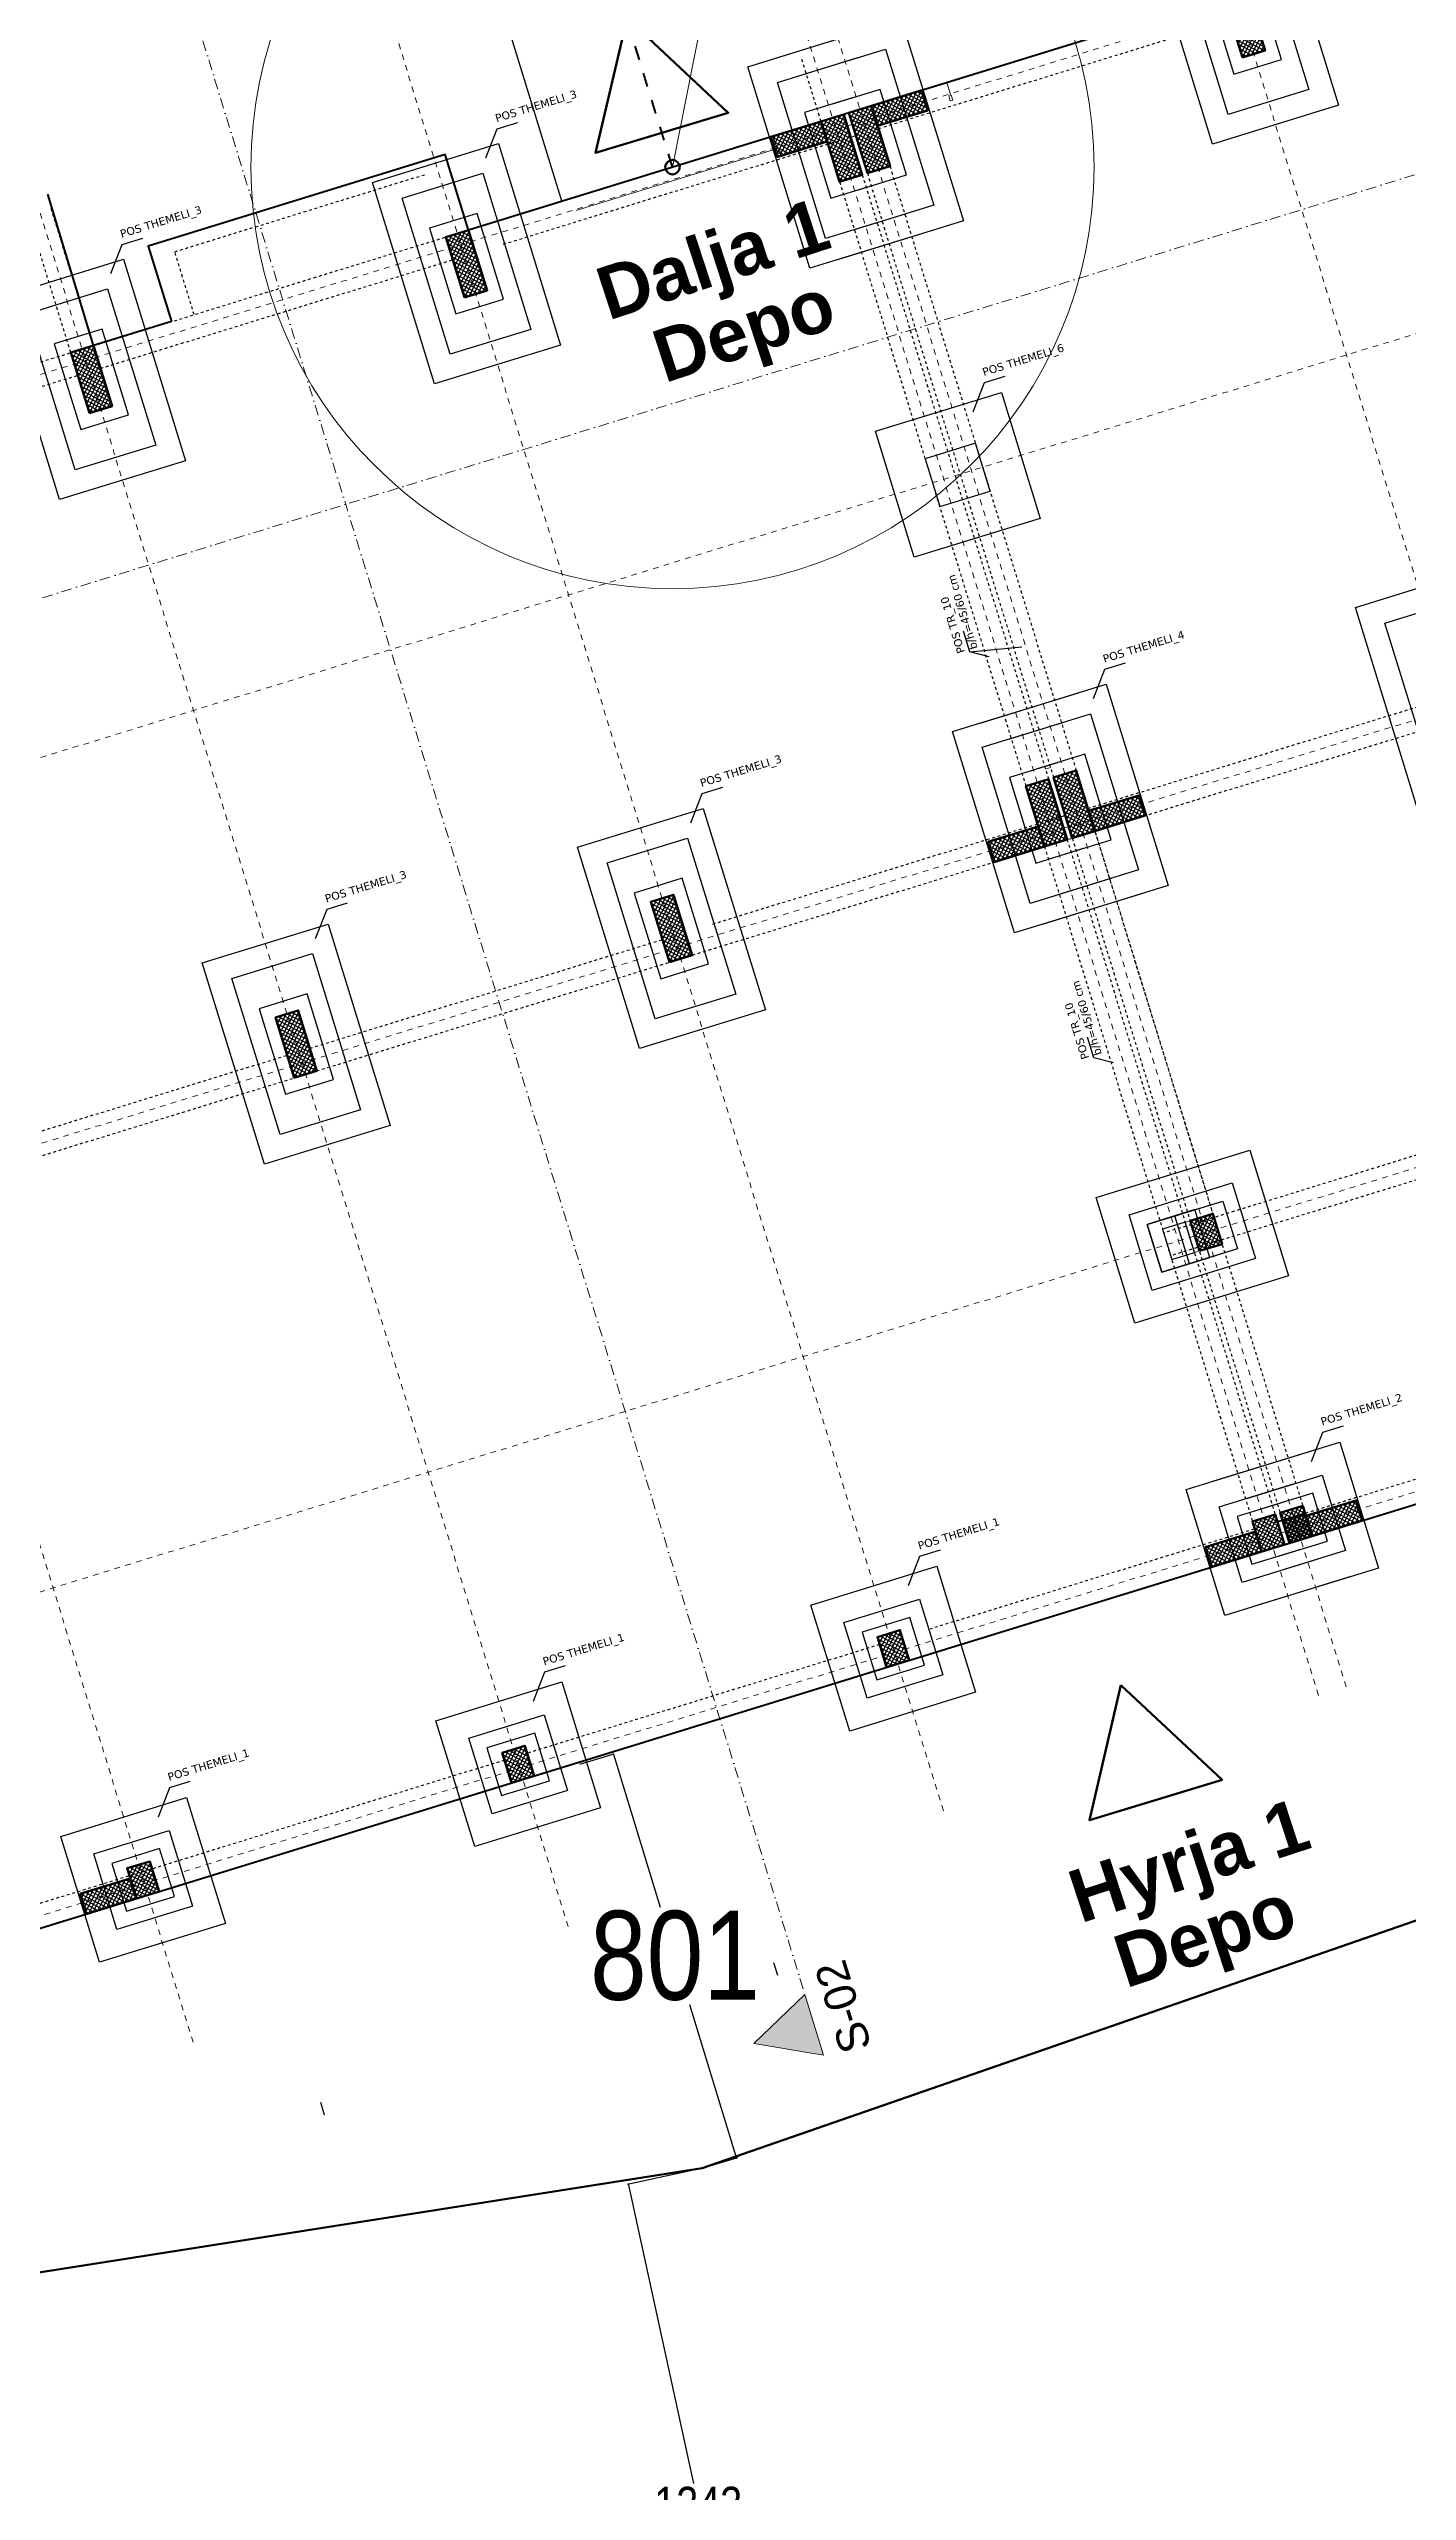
# Model space of a CAD drawing. Header units: centimetres. Extents: x 85226 to 578505, y -13061 to 170378.
# Drawn here: x 463873 to 466451, y 103145 to 107779 of the extents above; entities that cross this region are included whole.
import ezdxf

# ---------------------------------------------------------------- set-up
doc = ezdxf.new("R2010")
doc.units = ezdxf.units.CM
doc.linetypes.add('Dashed', pattern=[10.666667, 5.333333, -5.333333])
doc.linetypes.add('Dot & Dashed', pattern=[12.666666, 6.666666, -3.333333, 0, -2.666667])
for name, color, linetype, lineweight in [('01 Bodrumi_Pen_No__27', 27, 'Continuous', 18), ('0_Pen_No__6', 6, 'Continuous', 18), ('Akset_Pen_No__13', 13, 'Continuous', 18), ('ArchiCAD Doors_Pen_No__23', 23, 'Continuous', 18), ('ArchiCAD Doors_Pen_No__27', 27, 'Continuous', 18), ('ArchiCAD Doors_Pen_No__3', 3, 'Continuous', 18), ('Asfalti_Pen_No__25', 25, 'Continuous', 18), ('Dimensionet', 150, 'Continuous', 15), ('Dimensionet_Pen_No__82', 82, 'Continuous', 18), ('Fasada_Pen_No__1', 1, 'Continuous', 18), ('muri', 7, 'Continuous', 40), ('Nr-Ri', 1, 'Continuous', 0), ('Shtyllat', 1, 'Continuous', 25), ('Spotat', 1, 'Continuous', 15)]:
    doc.layers.add(name, color=color, linetype=linetype, lineweight=lineweight)
doc.layers.add('Parcela Baze', color=7, linetype='Continuous')
doc.styles.add('Dimensionet CM', font='swissc.ttf', dxfattribs={"height": 15})
doc.styles.add('GENERATED_STYLE_2', font='arial.ttf')
doc.styles.add('Mini shkronjat', font='simplex.shx', dxfattribs={"height": 6})
doc.dimstyles.new('Maxi shkronjat', dxfattribs={"dimscale": 2, "dimtxt": 30, "dimasz": 1, "dimexe": 1, "dimexo": 1, "dimgap": 3, "dimtad": 0, "dimtih": 1, "dimtoh": 1, "dimzin": 9, "dimtxsty": 'Dimensionet CM', "dimblk": 'ARCHTICK', "dimcen": 1, "dimdle": 1, "dimadec": 0, "dimazin": 0, "dimtfac": 1, "dimtmove": 0, "dimatfit": 3, "dimldrblk": 'ARCHTICK', "dimfxl": 1, "dimarcsym": 0})
pattern_1 = [(152.13, (311414.066, 119144.819), (-2.96841552, -5.61346678), []), (242.13, (311414.066, 119144.819), (5.61346678, -2.96841552), [])]

# ---------------------------------------------------------------- blocks, each defined once
blk = doc.blocks.new('_ArchTick')
at = {"layer": 'Spotat', "color": 0, "const_width": 0.15}
blk.add_lwpolyline([(-0.5, -0.5), (0.5, 0.5)], dxfattribs=at)
blk = doc.blocks.new('*D4621')
at = {"layer": 'DEFPOINTS', "color": 0, "transparency": 16777216}
for p in [(464879.3, 104523.7), (464944.7, 104543.7), (465113.5, 103757.7)]:
    blk.add_point(p, dxfattribs=at)
at = {"layer": 'Nr-Ri', "color": 0, "lineweight": -2, "transparency": 16777216}
for p, q in [((464881.2, 104524.3), (464946.6, 104544.2)), ((464944.1, 104545.6), (465033.4, 104253.3)), ((465179.4, 103775.8), (465090.1, 104068.1)), ((465115.4, 103758.3), (465180.7, 103778.3))]:
    blk.add_line(p, q, dxfattribs=at)
at = {"layer": 'Nr-Ri', "color": 0, "lineweight": -2, "transparency": 16777216, "xscale": 2, "yscale": 2, "zscale": 2}
for p, rotation in [((464944.7, 104543.7), 107.0000000000083), ((465178.8, 103777.7), 287.0000000000082)]:
    blk.add_blockref('_ArchTick', p, dxfattribs=dict(at, rotation=rotation))
at = {"layer": 'Nr-Ri', "color": 0, "transparency": 16777216, "insert": (465061.7, 104160.7), "char_height": 15, "attachment_point": 5, "style": 'Dimensionet CM'}
blk.add_mtext('{\\H11.25x;801}', dxfattribs=at)
blk = doc.blocks.new('*D4627')
at = {"layer": 'DEFPOINTS', "color": 0, "transparency": 16777216}
for p in [(465113.5, 103757.7), (465378.4, 102543.5), (465238.3, 102513)]:
    blk.add_point(p, dxfattribs=at)
at = {"layer": 'Dimensionet', "color": 0, "lineweight": -2, "transparency": 16777216}
for p, q in [((465111.5, 103757.3), (464971.4, 103726.7)), ((464972.9, 103729.1), (465097.1, 103159.8)), ((465238.7, 102511), (465114.5, 103080.3)), ((465376.4, 102543.1), (465236.3, 102512.5))]:
    blk.add_line(p, q, dxfattribs=at)
at = {"layer": 'Dimensionet', "color": 0, "lineweight": -2, "transparency": 16777216, "xscale": 2, "yscale": 2, "zscale": 2}
for p, rotation in [((464973.4, 103727.2), 102.3072794001819), ((465238.3, 102513), 282.3072794001819)]:
    blk.add_blockref('_ArchTick', p, dxfattribs=dict(at, rotation=rotation))
at = {"layer": 'Dimensionet', "color": 0, "transparency": 16777216, "insert": (465105.8, 103120.1), "char_height": 15, "attachment_point": 5, "style": 'Dimensionet CM'}
blk.add_mtext('{\\H4.375x;1243}', dxfattribs=at)
blk = doc.blocks.new('*D4634')
at = {"layer": 'DEFPOINTS', "color": 0, "transparency": 16777216}
for p in [(463981.8, 111043.3), (463772.1, 110978.6), (465057, 107555)]:
    blk.add_point(p, dxfattribs=at)
at = {"layer": 'Nr-Ri', "color": 0, "lineweight": -2, "transparency": 16777216}
for p, q in [((463979.9, 111042.7), (463770.2, 110978.1)), ((463771.5, 110980.6), (464290, 109298.2)), ((464847.8, 107488.4), (464329.3, 109170.7)), ((465055.1, 107554.4), (464845.3, 107489.7))]:
    blk.add_line(p, q, dxfattribs=at)
at = {"layer": 'Nr-Ri', "color": 0, "lineweight": -2, "transparency": 16777216, "xscale": 2, "yscale": 2, "zscale": 2}
for p, rotation in [((463772.1, 110978.6), 107.1299999998391), ((464847.2, 107490.3), 287.1299999998391)]:
    blk.add_blockref('_ArchTick', p, dxfattribs=dict(at, rotation=rotation))
at = {"layer": 'Nr-Ri', "color": 0, "transparency": 16777216, "insert": (464309.7, 109234.5), "char_height": 15, "attachment_point": 5, "style": 'Dimensionet CM'}
blk.add_mtext('{\\H7.5x;3650}', dxfattribs=at)

msp = doc.modelspace()

# ---------------------------------------------------------------- hatches: boundary and pattern name
h = msp.add_hatch()
h.set_pattern_fill('ANSI37', color=252, scale=2, angle=107.13, style=0)
h.set_pattern_definition([(152.13, (319673.801, 123071.855), (-2.96841552, -5.61346678), []), (242.13, (319673.801, 123071.855), (5.61346678, -2.96841552), [])])
h.paths.add_polyline_path([(466146.413, 107890.762), (466124.911, 107884.134), (466153.629, 107790.96), (466175.131, 107797.587)])
h.paths.add_polyline_path([(466124.911, 107884.134), (466103.41, 107877.507), (466132.127, 107784.332), (466153.629, 107790.96)])
h.paths.add_polyline_path([(466153.629, 107790.96), (466132.127, 107784.332), (466138.754, 107762.831), (466160.256, 107769.458)])
h.paths.add_polyline_path([(466175.131, 107797.587), (466153.629, 107790.96), (466160.256, 107769.458), (466181.758, 107776.085)])
h = msp.add_hatch()
h.set_pattern_fill('ANSI37', color=252, scale=2, angle=107.13, style=0)
h.set_pattern_definition([(152.13, (318961.85, 122852.422), (-2.96841552, -5.61346678), []), (242.13, (318961.85, 122852.422), (5.61346678, -2.96841552), [])])
h.paths.add_polyline_path([(465434.462, 107671.329), (465412.96, 107664.702), (465441.678, 107571.527), (465463.18, 107578.154)])
h.paths.add_polyline_path([(465412.96, 107664.702), (465391.459, 107658.074), (465420.176, 107564.9), (465441.678, 107571.527)])
h.paths.add_polyline_path([(465441.678, 107571.527), (465420.176, 107564.9), (465426.803, 107543.398), (465448.305, 107550.025)])
h.paths.add_polyline_path([(465463.18, 107578.154), (465441.678, 107571.527), (465448.305, 107550.025), (465469.807, 107556.652)])
h = msp.add_hatch()
h.set_pattern_fill('ANSI37', color=252, scale=2, angle=107.13, style=0)
h.set_pattern_definition([(152.13, (318961.85, 122852.422), (-2.96841552, -5.61346678), []), (242.13, (318961.85, 122852.422), (5.61346678, -2.96841552), [])])
h.paths.add_polyline_path([(465434.462, 107671.329), (465412.96, 107664.702), (465441.678, 107571.527), (465463.18, 107578.154)])
h.paths.add_polyline_path([(465412.96, 107664.702), (465391.459, 107658.074), (465420.176, 107564.9), (465441.678, 107571.527)])
h.paths.add_polyline_path([(465441.678, 107571.527), (465420.176, 107564.9), (465426.803, 107543.398), (465448.305, 107550.025)])
h.paths.add_polyline_path([(465463.18, 107578.154), (465441.678, 107571.527), (465448.305, 107550.025), (465469.807, 107556.652)])
h = msp.add_hatch()
h.set_pattern_fill('ANSI37', color=252, scale=2, angle=107.13, style=0)
h.set_pattern_definition([(152.13, (316474.2836, 113031.083), (-2.96841552, -5.61346678), []), (242.13, (316474.2836, 113031.083), (5.61346678, -2.96841552), [])])
h.paths.add_polyline_path([(465535.181, 107684.059), (465530.026, 107700.783), (465434.462, 107671.329), (465439.617, 107654.605)])
h.paths.add_polyline_path([(465439.617, 107654.605), (465446.244, 107633.103), (465541.808, 107662.557), (465535.181, 107684.059)])
h = msp.add_hatch()
h.set_pattern_fill('ANSI37', color=252, scale=2, angle=107.13, style=0)
h.set_pattern_definition([(152.13, (316283.1594, 112972.176), (-2.96841552, -5.61346678), []), (242.13, (316283.1594, 112972.176), (5.61346678, -2.96841552), [])])
h.paths.add_polyline_path([(465344.056, 107625.152), (465338.902, 107641.876), (465243.338, 107612.422), (465248.493, 107595.698)])
h.paths.add_polyline_path([(465248.493, 107595.698), (465255.12, 107574.196), (465350.684, 107603.65), (465344.056, 107625.152)])
h = msp.add_hatch()
h.set_pattern_fill('ANSI37', color=252, scale=2, angle=107.13, style=0)
h.set_pattern_definition([(152.13, (318909.29, 122836.2224), (-2.96841552, -5.61346678), []), (242.13, (318909.29, 122836.2224), (5.61346678, -2.96841552), [])])
h.paths.add_polyline_path([(465381.902, 107655.129), (465360.4, 107648.502), (465389.118, 107555.327), (465410.62, 107561.954)])
h.paths.add_polyline_path([(465360.4, 107648.502), (465338.898, 107641.875), (465367.616, 107548.7), (465389.118, 107555.327)])
h.paths.add_polyline_path([(465389.118, 107555.327), (465367.616, 107548.7), (465374.243, 107527.198), (465395.745, 107533.825)])
h.paths.add_polyline_path([(465410.62, 107561.954), (465389.118, 107555.327), (465395.745, 107533.825), (465417.247, 107540.452)])
h = msp.add_hatch()
h.set_pattern_fill('ANSI37', color=252, scale=2, angle=107.13, style=0)
h.set_pattern_definition([(152.13, (318197.3427, 122616.7907), (-2.96841552, -5.61346678), []), (242.13, (318197.3427, 122616.7907), (5.61346678, -2.96841552), [])])
h.paths.add_polyline_path([(464669.955, 107435.697), (464648.453, 107429.07), (464677.171, 107335.895), (464698.672, 107342.522)])
h.paths.add_polyline_path([(464648.453, 107429.07), (464626.951, 107422.443), (464655.669, 107329.268), (464677.171, 107335.895)])
h.paths.add_polyline_path([(464677.171, 107335.895), (464655.669, 107329.268), (464662.296, 107307.766), (464683.798, 107314.393)])
h.paths.add_polyline_path([(464698.672, 107342.522), (464677.171, 107335.895), (464683.798, 107314.393), (464705.3, 107321.021)])
h = msp.add_hatch()
h.set_pattern_fill('ANSI37', color=252, scale=2, angle=107.13, style=0)
h.set_pattern_definition([(152.13, (317485.3917, 122397.358), (-2.96841552, -5.61346678), []), (242.13, (317485.3917, 122397.358), (5.61346678, -2.96841552), [])])
h.paths.add_polyline_path([(463958.004, 107216.264), (463936.502, 107209.637), (463965.22, 107116.462), (463986.721, 107123.09)])
h.paths.add_polyline_path([(463936.502, 107209.637), (463915, 107203.01), (463943.718, 107109.835), (463965.22, 107116.462)])
h.paths.add_polyline_path([(463965.22, 107116.462), (463943.718, 107109.835), (463950.345, 107088.333), (463971.847, 107094.961)])
h.paths.add_polyline_path([(463986.721, 107123.09), (463965.22, 107116.462), (463971.847, 107094.961), (463993.349, 107101.588)])
h = msp.add_hatch()
h.set_pattern_fill('ANSI37', color=252, scale=2, angle=107.13, style=0)
h.set_pattern_definition([(152.13, (319350.644, 121590.979), (-2.96841552, -5.61346678), []), (242.13, (319350.644, 121590.979), (5.61346678, -2.96841552), [])])
h.paths.add_polyline_path([(465823.256, 106409.885), (465801.754, 106403.258), (465830.472, 106310.083), (465851.974, 106316.711)])
h.paths.add_polyline_path([(465801.754, 106403.258), (465780.252, 106396.631), (465808.97, 106303.456), (465830.472, 106310.083)])
h.paths.add_polyline_path([(465830.472, 106310.083), (465808.97, 106303.456), (465815.597, 106281.954), (465837.099, 106288.582)])
h.paths.add_polyline_path([(465851.974, 106316.711), (465830.472, 106310.083), (465837.099, 106288.582), (465858.601, 106295.209)])
h = msp.add_hatch()
h.set_pattern_fill('ANSI37', color=252, scale=2, angle=107.13, style=0)
h.set_pattern_definition([(152.13, (319350.644, 121590.979), (-2.96841552, -5.61346678), []), (242.13, (319350.644, 121590.979), (5.61346678, -2.96841552), [])])
h.paths.add_polyline_path([(465823.256, 106409.885), (465801.754, 106403.258), (465830.472, 106310.083), (465851.974, 106316.711)])
h.paths.add_polyline_path([(465801.754, 106403.258), (465780.252, 106396.631), (465808.97, 106303.456), (465830.472, 106310.083)])
h.paths.add_polyline_path([(465830.472, 106310.083), (465808.97, 106303.456), (465815.597, 106281.954), (465837.099, 106288.582)])
h.paths.add_polyline_path([(465851.974, 106316.711), (465830.472, 106310.083), (465837.099, 106288.582), (465858.601, 106295.209)])
h = msp.add_hatch()
h.set_pattern_fill('ANSI37', color=252, scale=2, angle=107.13, style=0)
h.set_pattern_definition([(152.13, (319298.084, 121574.779), (-2.96841552, -5.61346678), []), (242.13, (319298.084, 121574.779), (5.61346678, -2.96841552), [])])
h.paths.add_polyline_path([(465770.696, 106393.686), (465749.194, 106387.058), (465777.912, 106293.884), (465799.414, 106300.511)])
h.paths.add_polyline_path([(465749.194, 106387.058), (465727.692, 106380.431), (465756.41, 106287.256), (465777.912, 106293.884)])
h.paths.add_polyline_path([(465777.912, 106293.884), (465756.41, 106287.256), (465763.037, 106265.755), (465784.539, 106272.382)])
h.paths.add_polyline_path([(465799.414, 106300.511), (465777.912, 106293.884), (465784.539, 106272.382), (465806.041, 106279.009)])
h = msp.add_hatch()
h.set_pattern_fill('ANSI37', color=252, scale=2, angle=107.13, style=0)
h.set_pattern_definition([(152.13, (316886.6407, 111693.1885), (-2.96841552, -5.61346678), []), (242.13, (316886.6407, 111693.1885), (5.61346678, -2.96841552), [])])
h.paths.add_polyline_path([(465947.538, 106346.165), (465942.383, 106362.888), (465846.819, 106333.434), (465851.974, 106316.711)])
h.paths.add_polyline_path([(465851.974, 106316.711), (465858.601, 106295.209), (465954.165, 106324.663), (465947.538, 106346.165)])
h = msp.add_hatch()
h.set_pattern_fill('ANSI37', color=252, scale=2, angle=107.13, style=0)
h.set_pattern_definition([(152.13, (316695.5164, 111634.2814), (-2.96841552, -5.61346678), []), (242.13, (316695.5164, 111634.2814), (5.61346678, -2.96841552), [])])
h.paths.add_polyline_path([(465756.413, 106287.258), (465751.259, 106303.981), (465655.695, 106274.527), (465660.85, 106257.803)])
h.paths.add_polyline_path([(465660.85, 106257.803), (465667.477, 106236.302), (465763.041, 106265.756), (465756.413, 106287.258)])
h = msp.add_hatch()
h.set_pattern_fill('ANSI37', color=252, scale=2, angle=107.13, style=0)
h.set_pattern_definition([(152.13, (318586.1364, 121355.347), (-2.96841552, -5.61346678), []), (242.13, (318586.1364, 121355.347), (5.61346678, -2.96841552), [])])
h.paths.add_polyline_path([(465058.749, 106174.254), (465037.247, 106167.627), (465065.964, 106074.452), (465087.466, 106081.079)])
h.paths.add_polyline_path([(465037.247, 106167.627), (465015.745, 106161), (465044.462, 106067.825), (465065.964, 106074.452)])
h.paths.add_polyline_path([(465065.964, 106074.452), (465044.462, 106067.825), (465051.09, 106046.323), (465072.592, 106052.95)])
h.paths.add_polyline_path([(465087.466, 106081.079), (465065.964, 106074.452), (465072.592, 106052.95), (465094.093, 106059.577)])
h = msp.add_hatch()
h.set_pattern_fill('ANSI37', color=252, scale=2, angle=107.13, style=0)
h.set_pattern_definition([(152.13, (317874.1854, 121135.9144), (-2.96841552, -5.61346678), []), (242.13, (317874.1854, 121135.9144), (5.61346678, -2.96841552), [])])
h.paths.add_polyline_path([(464346.798, 105954.821), (464325.296, 105948.194), (464354.013, 105855.019), (464375.515, 105861.646)])
h.paths.add_polyline_path([(464325.296, 105948.194), (464303.794, 105941.567), (464332.511, 105848.392), (464354.013, 105855.019)])
h.paths.add_polyline_path([(464354.013, 105855.019), (464332.511, 105848.392), (464339.139, 105826.89), (464360.641, 105833.517)])
h.paths.add_polyline_path([(464375.515, 105861.646), (464354.013, 105855.019), (464360.641, 105833.517), (464382.142, 105840.144)])
h = msp.add_hatch()
h.set_pattern_fill('ANSI37', color=252, scale=2, angle=107.13, style=0)
h.set_pattern_definition([(152.13, (309278.213, 118486.5205), (-2.96841552, -5.61346678), []), (242.13, (309278.213, 118486.5205), (5.61346678, -2.96841552), [])])
h.paths.add_polyline_path([(466069.786, 105533.627), (466060.95, 105562.296), (466039.452, 105555.67), (466048.288, 105527.001)])
h.paths.add_polyline_path([(466091.292, 105540.255), (466082.455, 105568.924), (466060.95, 105562.296), (466069.786, 105533.627)])
h.paths.add_polyline_path([(466091.292, 105540.255), (466069.786, 105533.627), (466078.623, 105504.958), (466100.128, 105511.586)])
h.paths.add_polyline_path([(466069.786, 105533.627), (466048.288, 105527.001), (466057.124, 105498.332), (466078.623, 105504.958)])
h = msp.add_hatch()
h.set_pattern_fill('ANSI37', color=252, scale=2, angle=107.13, style=0)
h.set_pattern_definition([(152.13, (317299.001, 110355.295), (-2.96841552, -5.61346678), []), (242.13, (317299.001, 110355.295), (5.61346678, -2.96841552), [])])
h.paths.add_polyline_path([(466359.898, 105008.271), (466354.744, 105024.995), (466259.18, 104995.541), (466264.334, 104978.817)])
h.paths.add_polyline_path([(466264.334, 104978.817), (466270.962, 104957.315), (466366.525, 104986.769), (466359.898, 105008.271)])
h = msp.add_hatch()
h.set_pattern_fill('ANSI37', color=252, scale=2, angle=107.13, style=0)
h.set_pattern_definition(pattern_1)
h.paths.add_polyline_path([(466179.224, 104991.826), (466157.725, 104985.2), (466168.771, 104949.363), (466190.269, 104955.989)])
h.paths.add_polyline_path([(466190.269, 104955.989), (466168.771, 104949.363), (466175.398, 104927.861), (466196.896, 104934.487)])
h.paths.add_polyline_path([(466211.774, 104962.617), (466190.269, 104955.989), (466196.896, 104934.487), (466218.401, 104941.116)])
h.paths.add_polyline_path([(466200.729, 104998.454), (466179.224, 104991.826), (466190.269, 104955.989), (466211.774, 104962.617)])
h = msp.add_hatch()
h.set_pattern_fill('ANSI37', color=252, scale=2, angle=107.13, style=0)
h.set_pattern_definition(pattern_1)
h.paths.add_polyline_path([(466231.784, 105008.025), (466210.285, 105001.399), (466221.331, 104965.563), (466242.829, 104972.189)])
h.paths.add_polyline_path([(466242.829, 104972.189), (466221.331, 104965.563), (466227.958, 104944.061), (466249.456, 104950.687)])
h.paths.add_polyline_path([(466264.334, 104978.817), (466242.829, 104972.189), (466249.456, 104950.687), (466270.962, 104957.315)])
h.paths.add_polyline_path([(466253.289, 105014.654), (466231.784, 105008.025), (466242.829, 104972.189), (466264.334, 104978.817)])
h = msp.add_hatch()
h.set_pattern_fill('ANSI37', color=252, scale=2, angle=107.13, style=0)
h.set_pattern_definition([(152.13, (320700.0534, 119742.187), (-2.96841552, -5.61346678), []), (242.13, (320700.0534, 119742.187), (5.61346678, -2.96841552), [])])
h.paths.add_polyline_path([(466236.205, 104993.692), (466214.703, 104987.065), (466227.958, 104944.061), (466249.46, 104950.688)])
h.paths.add_polyline_path([(466257.707, 105000.319), (466236.205, 104993.692), (466249.46, 104950.688), (466270.962, 104957.315)])
h = msp.add_hatch()
h.set_pattern_fill('ANSI37', color=252, scale=2, angle=107.13, style=0)
h.set_pattern_definition([(152.13, (317107.8734, 110296.387), (-2.96841552, -5.61346678), []), (242.13, (317107.8734, 110296.387), (5.61346678, -2.96841552), [])])
h.paths.add_polyline_path([(466168.771, 104949.363), (466163.616, 104966.087), (466068.052, 104936.633), (466073.207, 104919.909)])
h.paths.add_polyline_path([(466073.207, 104919.909), (466079.834, 104898.407), (466175.398, 104927.861), (466168.771, 104949.363)])
h = msp.add_hatch()
h.set_pattern_fill('ANSI37', color=252, scale=2, angle=107.13, style=0)
h.set_pattern_definition([(152.13, (318045.019, 120581.644), (-2.96841552, -5.61346678), []), (242.13, (318045.019, 120581.644), (5.61346678, -2.96841552), [])])
h.paths.add_polyline_path([(465497.614, 104750.352), (465476.112, 104743.725), (465484.949, 104715.056), (465506.45, 104721.683)])
h.paths.add_polyline_path([(465476.112, 104743.725), (465454.61, 104737.098), (465463.447, 104708.428), (465484.949, 104715.056)])
h.paths.add_polyline_path([(465467.276, 104772.394), (465445.774, 104765.767), (465454.61, 104737.098), (465476.112, 104743.725)])
h.paths.add_polyline_path([(465488.778, 104779.021), (465467.276, 104772.394), (465476.112, 104743.725), (465497.614, 104750.352)])
h = msp.add_hatch()
h.set_pattern_fill('ANSI37', color=252, scale=2, angle=107.13, style=0)
h.set_pattern_definition([(152.13, (317333.068, 120362.211), (-2.96841552, -5.61346678), []), (242.13, (317333.068, 120362.211), (5.61346678, -2.96841552), [])])
h.paths.add_polyline_path([(464785.663, 104530.919), (464764.161, 104524.292), (464772.998, 104495.623), (464794.499, 104502.25)])
h.paths.add_polyline_path([(464764.161, 104524.292), (464742.659, 104517.665), (464751.496, 104488.995), (464772.998, 104495.623)])
h.paths.add_polyline_path([(464755.325, 104552.961), (464733.823, 104546.334), (464742.659, 104517.665), (464764.161, 104524.292)])
h.paths.add_polyline_path([(464776.827, 104559.588), (464755.325, 104552.961), (464764.161, 104524.292), (464785.663, 104530.919)])
h = msp.add_hatch()
h.set_pattern_fill('ANSI37', color=252, scale=2, angle=107.13, style=0)
h.set_pattern_definition([(152.13, (316621.117, 120142.778), (-2.96841552, -5.61346678), []), (242.13, (316621.117, 120142.778), (5.61346678, -2.96841552), [])])
h.paths.add_polyline_path([(464073.712, 104311.486), (464052.21, 104304.859), (464061.047, 104276.19), (464082.548, 104282.817)])
h.paths.add_polyline_path([(464052.21, 104304.859), (464030.708, 104298.232), (464039.545, 104269.563), (464061.047, 104276.19)])
h.paths.add_polyline_path([(464043.374, 104333.528), (464021.872, 104326.901), (464030.708, 104298.232), (464052.21, 104304.859)])
h.paths.add_polyline_path([(464064.876, 104340.155), (464043.374, 104333.528), (464052.21, 104304.859), (464073.712, 104311.486)])
h = msp.add_hatch()
h.set_pattern_fill('ANSI37', color=252, scale=2, angle=107.13, style=0)
h.set_pattern_definition([(152.13, (314972.0204, 109638.0883), (-2.96841552, -5.61346678), []), (242.13, (314972.0204, 109638.0883), (5.61346678, -2.96841552), [])])
h.paths.add_polyline_path([(464032.918, 104291.065), (464027.763, 104307.788), (463932.199, 104278.334), (463937.354, 104261.61)])
h.paths.add_polyline_path([(463937.354, 104261.61), (463943.981, 104240.109), (464039.545, 104269.563), (464032.918, 104291.065)])
at = {"layer": 'Asfalti_Pen_No__25', "linetype": 'Continuous', "lineweight": 18}
msp.add_hatch(color=25, dxfattribs=at).paths.add_polyline_path([(465343.684, 103972.536), (465211.335, 103994.53), (465308.339, 104087.213)])

# ---------------------------------------------------------------- linework, layer by layer
at = {"linetype": 'Dashed'}
for p, q in [((464626.951, 107422.443), (468994.214, 108768.492)), ((465447.717, 107628.325), (466116.664, 107834.503)), ((465338.888, 107641.871), (465302.07, 107761.326)), ((464735.766, 107408.892), (465404.713, 107615.071)), ((464112.314, 107394.627), (464590.119, 107541.893)), ((465374.243, 107527.198), (465727.692, 106380.431)), ((465417.247, 107540.452), (465770.696, 106393.686)), ((465426.803, 107543.398), (465780.252, 106396.631)), ((465469.807, 107556.652), (465823.256, 106409.885)), ((463958.004, 107216.264), (463877.005, 107479.065)), ((463915, 107203.01), (463834.001, 107465.811)), ((463958.004, 107216.264), (464626.951, 107422.443)), ((464149.132, 107275.173), (464112.314, 107394.627)), ((463971.258, 107173.261), (464640.202, 107379.438)), ((460110.436, 104523.547), (469131.584, 107303.986)), ((463246.053, 106996.832), (463915, 107203.01)), ((463259.307, 106953.828), (463928.254, 107160.006)), ((465845.347, 106338.212), (466514.294, 106544.391)), ((468967.34, 106450.236), (465989.101, 105532.303)), ((468957.71, 106400.179), (466002.355, 105489.299)), ((465133.396, 106118.78), (465802.343, 106324.958)), ((465806.044, 106279.01), (466205.147, 104984.119)), ((465815.601, 106281.955), (466214.703, 104987.065)), ((465856.248, 106302.855), (466082.455, 105568.924)), ((465858.605, 106295.21), (466257.707, 105000.319)), ((465763.041, 106265.756), (466162.143, 104970.865)), ((464368.888, 105883.148), (465037.832, 106089.326)), ((463656.937, 105663.715), (464325.884, 105869.894)), ((468393.56, 105658.618), (465545.756, 104780.886)), ((468406.815, 105615.614), (458334.38, 102511.154)), ((465450.192, 104751.432), (464781.245, 104545.254)), ((464738.241, 104531.999), (460413.975, 103199.202))]:
    msp.add_line(p, q, dxfattribs=at)
for p, q in [((464702.835, 107572.431), (464724.47, 107627.959)), ((464724.47, 107627.959), (464763.508, 107639.992)), ((463990.884, 107352.998), (464012.519, 107408.526)), ((464012.519, 107408.526), (464051.557, 107420.559)), ((465649.109, 107146.443), (465688.148, 107158.475)), ((465627.474, 107090.914), (465649.109, 107146.443)), ((465621.037, 106635.273), (465609.005, 106674.312)), ((465621.037, 106635.273), (465720.037, 106644.783)), ((465658.238, 106625.736), (465621.037, 106635.273)), ((465856.136, 106546.619), (465877.771, 106602.147)), ((465877.771, 106602.147), (465916.81, 106614.18)), ((465091.629, 106310.987), (465113.264, 106366.516)), ((465113.264, 106366.516), (465152.302, 106378.548)), ((465792.787, 106322.013), (465802.343, 106324.958)), ((464379.678, 106091.554), (464401.313, 106147.083)), ((464401.313, 106147.083), (464440.351, 106159.115)), ((465856.752, 105864.809), (465844.72, 105903.848)), ((465893.954, 105855.272), (465856.752, 105864.809)), ((466291.223, 105154.716), (466330.261, 105166.748)), ((466269.588, 105099.187), (466291.223, 105154.716)), ((465526.715, 104919.085), (465565.753, 104931.117)), ((465505.08, 104863.556), (465526.715, 104919.085)), ((464793.129, 104644.123), (464814.764, 104699.652)), ((464814.764, 104699.652), (464853.802, 104711.684)), ((464081.178, 104424.69), (464102.813, 104480.219)), ((464102.813, 104480.219), (464141.851, 104492.251)), ((465256.721, 104123.531), (465249.357, 104147.422)), ((464396.646, 103858.444), (464389.282, 103882.335))]:
    msp.add_line(p, q)
at = {"color": 252}
for points in [[(465964.221, 107981.106), (466203.131, 108054.741), (466320.947, 107672.486), (466082.037, 107598.851), (465964.221, 107981.106)], [(465199.71, 107745.474), (465438.62, 107819.109)], [(465252.27, 107761.673), (465491.18, 107835.309), (465608.996, 107453.053), (465370.086, 107379.418)], [(465500.178, 107466.603), (465347.275, 107419.476), (465255.968, 107715.724), (465408.87, 107762.851)], [(465308.528, 107731.924), (465461.43, 107779.051), (465552.738, 107482.802), (465399.836, 107435.676)], [(465556.436, 107436.853), (465317.526, 107363.218), (465199.71, 107745.474)], [(465398.43, 107686.383), (465307.644, 107658.402), (465357.716, 107495.943), (465448.502, 107523.925)], [(465410.276, 107512.143), (465501.062, 107540.125), (465450.99, 107702.583), (465360.204, 107674.602)], [(464487.762, 107526.042), (464726.672, 107599.677), (464844.488, 107217.422), (464605.579, 107143.786), (464487.762, 107526.042)], [(463775.811, 107306.609), (464014.721, 107380.244), (464132.537, 106997.989), (463893.628, 106924.353), (463775.811, 107306.609)], [(465442.234, 107053.72), (465681.144, 107127.355), (465754.779, 106888.445), (465515.869, 106814.81), (465442.234, 107053.72)], [(466353.015, 106719.663), (466591.924, 106793.298), (466709.741, 106411.043), (466470.831, 106337.407), (466353.015, 106719.663)], [(465588.504, 106484.03), (465827.413, 106557.665)], [(465641.064, 106500.23), (465879.973, 106573.865), (465997.79, 106191.61), (465758.88, 106117.974)], [(465888.971, 106205.159), (465736.069, 106158.033), (465644.762, 106454.281), (465797.664, 106501.407)], [(465697.322, 106470.481), (465850.224, 106517.607), (465941.532, 106221.359), (465788.629, 106174.233)], [(465945.23, 106175.41), (465706.32, 106101.775), (465588.504, 106484.03)], [(465787.223, 106424.94), (465696.438, 106396.959), (465746.51, 106234.5), (465837.295, 106262.481)], [(465799.07, 106250.7), (465889.856, 106278.681), (465839.784, 106441.14), (465748.998, 106413.158)], [(464876.556, 106264.599), (465115.466, 106338.234), (465233.282, 105955.978), (464994.372, 105882.343), (464876.556, 106264.599)], [(464164.605, 106045.166), (464403.515, 106118.801), (464521.331, 105736.545), (464282.421, 105662.91), (464164.605, 106045.166)], [(465860.954, 105600.064), (466152.431, 105689.901), (466226.066, 105450.992), (465934.589, 105361.155), (465860.954, 105600.064)], [(465860.954, 105600.064), (466152.431, 105689.901), (466226.066, 105450.992), (465934.589, 105361.155), (465860.954, 105600.064)], [(465923.463, 105567.009), (466119.376, 105627.392), (466163.557, 105484.047), (465967.644, 105423.664), (465923.463, 105567.009)], [(465957.843, 105548.829), (466101.196, 105593.012), (466129.177, 105502.227), (465985.824, 105458.043), (465957.843, 105548.829)], [(466031.787, 105045.794), (466270.697, 105119.429)], [(466084.348, 105061.993), (466323.257, 105135.629), (466396.892, 104896.719), (466157.983, 104823.084)], [(466146.856, 105028.939), (466290.202, 105073.12), (466334.383, 104929.774), (466191.038, 104885.593)], [(466344.332, 104880.519), (466105.423, 104806.884), (466031.787, 105045.794)], [(466281.823, 104913.574), (466138.477, 104869.393), (466094.296, 105012.739), (466237.642, 105056.92)], [(466219.462, 105022.54), (466128.676, 104994.559), (466156.658, 104903.773), (466247.443, 104931.754)], [(466209.218, 104919.973), (466300.003, 104947.954), (466272.022, 105038.74), (466181.236, 105010.758)], [(465319.84, 104826.362), (465558.75, 104899.997), (465632.385, 104661.087), (465393.475, 104587.452), (465319.84, 104826.362)], [(464607.889, 104606.929), (464846.799, 104680.564), (464920.434, 104441.655), (464681.524, 104368.019), (464607.889, 104606.929)], [(463895.938, 104387.496), (464134.848, 104461.131), (464208.483, 104222.222), (463969.573, 104148.587), (463895.938, 104387.496)]]:
    msp.add_lwpolyline(points, dxfattribs=at)
for points in [[(466020.479, 107951.357), (466173.381, 107998.483), (466264.689, 107702.235), (466111.787, 107655.109)], [(466122.227, 107731.576), (466213.013, 107759.557), (466162.941, 107922.016), (466072.155, 107894.035)], [(464544.02, 107496.292), (464696.923, 107543.419), (464788.23, 107247.171), (464635.328, 107200.044)], [(464645.768, 107276.512), (464736.554, 107304.493), (464686.482, 107466.952), (464595.696, 107438.97)], [(463832.069, 107276.86), (463984.972, 107323.986), (464076.279, 107027.738), (463923.377, 106980.612)], [(463933.817, 107057.079), (464024.603, 107085.06), (463974.531, 107247.519), (463883.745, 107219.537)], [(465564.222, 106910.811), (465659.786, 106940.265), (465631.805, 107031.051), (465536.241, 107001.597)], [(466409.273, 106689.913), (466562.175, 106737.04), (466653.483, 106440.792), (466500.58, 106393.665)], [(464932.814, 106234.849), (465085.716, 106281.976), (465177.024, 105985.728), (465024.122, 105938.601)], [(465034.562, 106015.068), (465125.348, 106043.05), (465075.276, 106205.508), (464984.49, 106177.527)], [(464220.863, 106015.416), (464373.765, 106062.543), (464465.073, 105766.295), (464312.171, 105719.168)], [(464322.611, 105795.635), (464413.397, 105823.617), (464363.325, 105986.075), (464272.539, 105958.094)], [(465985.824, 105458.043), (466076.61, 105486.025), (466048.628, 105576.811), (465957.843, 105548.829)], [(466129.177, 105502.227), (466038.391, 105474.245), (466010.41, 105565.031), (466101.196, 105593.012)], [(465382.349, 104793.307), (465525.695, 104837.488), (465569.876, 104694.142), (465426.53, 104649.961)], [(465444.71, 104684.341), (465535.496, 104712.323), (465507.514, 104803.108), (465416.729, 104775.127)], [(464670.398, 104573.874), (464813.744, 104618.055), (464857.925, 104474.709), (464714.579, 104430.528)], [(464732.759, 104464.908), (464823.545, 104492.89), (464795.563, 104583.675), (464704.778, 104555.694)], [(463958.447, 104354.441), (464101.793, 104398.622), (464145.974, 104255.277), (464002.628, 104211.096)], [(464020.808, 104245.475), (464111.594, 104273.457), (464083.612, 104364.243), (463992.827, 104336.261)]]:
    msp.add_lwpolyline(points, close=True, dxfattribs=at)
msp.add_lwpolyline([(466004.564, 105482.132), (466047.568, 105495.386), (466029.895, 105552.724), (465986.892, 105539.47)], close=True)
at = {"layer": '01 Bodrumi_Pen_No__27', "color": 27, "linetype": 'Continuous', "lineweight": 18}
for p, q in [((465581.641, 107703.088), (465585.175, 107691.62)), ((465251.945, 107601.471), (465255.48, 107590.003))]:
    msp.add_line(p, q, dxfattribs=at)
at = {"layer": '0_Pen_No__6', "linetype": 'Dot & Dashed', "lineweight": 18, "ltscale": 3}
for p, q in [((455523.199, 104167.868), (469774.896, 108560.432)), ((464075.781, 108086.254), (465308.339, 104087.213))]:
    msp.add_line(p, q, dxfattribs=at)
at = {"layer": 'Akset_Pen_No__13', "color": 251, "linetype": 'Dashed', "ltscale": 2}
for p, q in [((455784.337, 104673.486), (469534.154, 108911.364)), ((465976.168, 108366.732), (467049.769, 104883.428)), ((455968.192, 104002.89), (469738.86, 108247.195)), ((465211.657, 108131.099), (466285.258, 104647.796)), ((465264.217, 108147.299), (466337.818, 104663.995)), ((464499.706, 107911.667), (465573.307, 104428.363)), ((463787.759, 107692.235), (464861.36, 104208.931)), ((456174.37, 103333.943), (469945.038, 107578.248)), ((463075.808, 107472.802), (464149.409, 103989.498)), ((456434.536, 102563.913), (470184.353, 106801.791)), ((456607.579, 102002.476), (470357.396, 106240.353))]:
    msp.add_line(p, q, dxfattribs=at)
at = {"layer": 'ArchiCAD Doors_Pen_No__23', "color": 23, "linetype": 'Continuous', "lineweight": 18}
for p, q in [((465581.353, 107690.442), (465586.131, 107691.914)), ((465584.298, 107680.885), (465581.353, 107690.442)), ((465589.076, 107682.358), (465584.298, 107680.885)), ((465586.131, 107691.914), (465589.076, 107682.358)), ((465254.524, 107589.709), (465259.302, 107591.182)), ((465257.47, 107580.152), (465254.524, 107589.709)), ((465262.248, 107581.625), (465257.47, 107580.152)), ((465259.302, 107591.182), (465262.248, 107581.625))]:
    msp.add_line(p, q, dxfattribs=at)
at = {"layer": 'ArchiCAD Doors_Pen_No__27', "color": 27, "linetype": 'Continuous', "lineweight": 18}
for p, q in [((465577.812, 107715.511), (465585.175, 107691.62)), ((465248.116, 107613.894), (465255.48, 107590.003))]:
    msp.add_line(p, q, dxfattribs=at)
at = {"layer": 'ArchiCAD Doors_Pen_No__3', "color": 3, "linetype": 'Continuous', "lineweight": 18}
msp.add_line((465254.524, 107589.709), (464874.18, 107472.482), dxfattribs=at)
at = {"layer": 'Asfalti_Pen_No__25', "color": 25, "linetype": 'Continuous', "lineweight": 18}
for p, q in [((465308.339, 104087.213), (465211.335, 103994.53)), ((465308.339, 104087.213), (465211.335, 103994.53)), ((465343.684, 103972.536), (465308.339, 104087.213)), ((465211.335, 103994.53), (465343.684, 103972.536))]:
    msp.add_line(p, q, dxfattribs=at)
at = {"layer": 'Dimensionet'}
for p, q in [((465774.365, 106415.745), (465764.809, 106412.799)), ((466029.895, 105552.724), (466039.452, 105555.67)), ((466047.568, 105495.386), (466057.124, 105498.332))]:
    msp.add_line(p, q, dxfattribs=at)
at = {"layer": 'Dimensionet_Pen_No__82', "linetype": 'Continuous'}
msp.add_circle((465056.985, 107554.985), 800.158, dxfattribs=at)
at = {"layer": 'Fasada_Pen_No__1', "lineweight": 50}
for points in [[(464970.666, 107838.027), (465162.72, 107658.365), (464911.1, 107581.872)], [(465907.95, 104674.436), (465848.385, 104418.281), (466100.004, 104494.774)]]:
    msp.add_lwpolyline(points, close=True, dxfattribs=at)
msp.add_circle((465056.985, 107554.985), 13.773, dxfattribs=at)
at = {"layer": 'muri', "linetype": 'Dashed', "ltscale": 5}
msp.add_line((465056.985, 107554.985), (463981.841, 111043.294), dxfattribs=at)
at = {"layer": 'muri'}
msp.add_line((466214.703, 104987.065), (466205.147, 104984.119), dxfattribs=at)
msp.add_lwpolyline([(469028.655, 106297.141), (469228.072, 107333.725), (469418.345, 107392.37), (468994.207, 108768.49), (464669.948, 107435.695), (464625.767, 107579.041), (464061.94, 107405.262), (464106.121, 107261.916), (463957.997, 107216.262), (463871.546, 107503.543)], dxfattribs=at)
msp.add_lwpolyline([(458291.37, 102497.898), (468406.808, 105615.612), (468362.626, 105758.957), (468616.183, 105837.107, 0.27723304), (469028.655, 106297.141)], format="xyb", dxfattribs=at)
at = {"layer": 'Nr-Ri'}
msp.add_lwpolyline([(465265.411, 107909.583), (465127.2, 107909.583), (465056.985, 107554.985)], dxfattribs=at)
at = {"layer": 'Parcela Baze', "color": 6, "lineweight": 53}
msp.add_lwpolyline([(463133.563, 103446.634), (465113.463, 103757.734), (468578.263, 104959.734), (469926.463, 106151.634), (470903.163, 107652.534), (471570.663, 109429.934), (471772.363, 110086.234), (471725.963, 110150.934), (462513.763, 108261.134)], dxfattribs=at)
at = {"layer": 'Shtyllat', "color": 3, "lineweight": 50}
for points in [[(466138.754, 107762.831), (466181.758, 107776.085), (466146.413, 107890.762), (466103.41, 107877.507)], [(465426.803, 107543.398), (465469.807, 107556.652), (465434.462, 107671.329), (465391.459, 107658.074)], [(465426.803, 107543.398), (465469.807, 107556.652), (465434.462, 107671.329), (465391.459, 107658.074)], [(465374.243, 107527.198), (465417.247, 107540.452), (465381.902, 107655.129), (465338.898, 107641.875)], [(464662.296, 107307.766), (464705.3, 107321.021), (464669.955, 107435.697), (464626.951, 107422.443)], [(463950.345, 107088.333), (463993.349, 107101.588), (463958.004, 107216.264), (463915, 107203.01)], [(465815.597, 106281.954), (465858.601, 106295.209), (465823.256, 106409.885), (465780.252, 106396.631)], [(465815.597, 106281.954), (465858.601, 106295.209), (465823.256, 106409.885), (465780.252, 106396.631)], [(465763.037, 106265.755), (465806.041, 106279.009), (465770.696, 106393.686), (465727.692, 106380.431)], [(465051.09, 106046.323), (465094.093, 106059.577), (465058.749, 106174.254), (465015.745, 106161)], [(464339.139, 105826.89), (464382.142, 105840.144), (464346.798, 105954.821), (464303.794, 105941.567)], [(466057.124, 105498.332), (466100.128, 105511.586), (466082.455, 105568.924), (466039.452, 105555.67)], [(466218.401, 104941.116), (466175.398, 104927.861), (466157.725, 104985.2), (466200.729, 104998.454)], [(466270.962, 104957.315), (466227.958, 104944.061), (466210.285, 105001.399), (466253.289, 105014.654)], [(466227.958, 104944.061), (466270.962, 104957.315), (466257.707, 105000.319), (466214.703, 104987.065)], [(465506.45, 104721.683), (465463.447, 104708.428), (465445.774, 104765.767), (465488.778, 104779.021)], [(464794.499, 104502.25), (464751.496, 104488.995), (464733.823, 104546.334), (464776.827, 104559.588)], [(464082.548, 104282.817), (464039.545, 104269.563), (464021.872, 104326.901), (464064.876, 104340.155)]]:
    msp.add_lwpolyline(points, close=True, dxfattribs=at)
for points in [[(465434.462, 107671.329), (465530.026, 107700.783), (465541.808, 107662.557), (465446.244, 107633.103), (465434.462, 107671.329)], [(465243.338, 107612.422), (465338.902, 107641.876), (465350.684, 107603.65), (465255.12, 107574.196), (465243.338, 107612.422)], [(465846.819, 106333.434), (465942.383, 106362.888), (465954.165, 106324.663), (465858.601, 106295.209), (465846.819, 106333.434)], [(465655.695, 106274.527), (465751.259, 106303.981), (465763.041, 106265.756), (465667.477, 106236.302), (465655.695, 106274.527)], [(466259.18, 104995.541), (466354.744, 105024.995), (466366.525, 104986.769), (466270.962, 104957.315), (466259.18, 104995.541)], [(466068.052, 104936.633), (466163.616, 104966.087), (466175.398, 104927.861), (466079.834, 104898.407), (466068.052, 104936.633)], [(463932.199, 104278.334), (464027.763, 104307.788), (464039.545, 104269.563), (463943.981, 104240.109), (463932.199, 104278.334)]]:
    msp.add_lwpolyline(points, dxfattribs=at)

# ---------------------------------------------------------------- texts
at = {"char_height": 15, "width": 176.92255, "attachment_point": 1, "style": 'Mini shkronjat'}
for s, insert, rotation in [('{\\fVerdana|b0|i0|c0|p34;POS THEMELI_3}', (464718.773, 107654.487), 17.13), ('{\\fVerdana|b0|i0|c0|p34;POS THEMELI_3}', (464006.822, 107435.054), 17.13), ('{\\fVerdana|b0|i0|c0|p34;POS THEMELI_6}', (465643.412, 107172.97), 17.13), ('{\\fVerdana|b0|i0|c0|p34;POS TR_10 b/h=45/60 cm}', (465597.912, 106630.625), 107.13), ('{\\fVerdana|b0|i0|c0|p34;POS THEMELI_4}', (465872.074, 106628.675), 17.13), ('{\\fVerdana|b0|i0|c0|p34;POS THEMELI_3}', (465107.567, 106393.044), 17.13), ('{\\fVerdana|b0|i0|c0|p34;POS THEMELI_3}', (464395.616, 106173.611), 17.13), ('{\\fVerdana|b0|i0|c0|p34;POS TR_10 b/h=45/60 cm}', (465833.628, 105860.161), 107.13), ('{\\fVerdana|b0|i0|c0|p34;POS THEMELI_2}', (466285.526, 105181.244), 17.13), ('{\\fVerdana|b0|i0|c0|p34;POS THEMELI_1}', (465521.018, 104945.612), 17.13), ('{\\fVerdana|b0|i0|c0|p34;POS THEMELI_1}', (464809.067, 104726.179), 17.13), ('{\\fVerdana|b0|i0|c0|p34;POS THEMELI_1}', (464097.116, 104506.747), 17.13)]:
    msp.add_mtext(s, dxfattribs=dict(at, insert=insert, rotation=rotation))
at = {"char_height": 100, "attachment_point": 1, "rotation": 18.112388, "style": 'Dimensionet CM'}
for s, insert in [('{\\fArial|b1|i0|c0|p34;Dalja 1}', (464903.925, 107358.685)), ('{\\fArial|b1|i0|c0|p34;Depo}', (465010.705, 107239.988)), ('{\\fArial|b1|i0|c0|p34;Hyrja 1}', (465800.165, 104317.277)), ('{\\fArial|b1|i0|c0|p34;Depo}', (465886.018, 104194.067))]:
    msp.add_mtext(s, dxfattribs=dict(at, insert=insert))
at = {"layer": 'Asfalti_Pen_No__25', "color": 25, "style": 'GENERATED_STYLE_2'}
msp.add_text('S-02', height=60, rotation=107.13, dxfattribs=at).set_placement((465435.469, 103988.226))

# ---------------------------------------------------------------- dimensions: what is measured, and where the dimension line sits
at = {"layer": 'Dimensionet'}
dim = msp.add_aligned_dim(p1=(465113.463, 103757.734), p2=(465378.364, 102543.531), distance=-143.401, text='{\\H4.375x;<>}', dimstyle='Maxi shkronjat', override={"dimdec": 0}, dxfattribs=at)
dim.commit()
dim.dimension.update_dxf_attribs({"geometry": '*D4627', "text_midpoint": (465105.809, 103120.066)})
at = {"layer": 'Nr-Ri'}
for p1, p2, distance, text, picture, middle in [((465056.985, 107554.985), (463981.841, 111043.294), 219.482, '{\\H7.5x;<>}', '*D4634', (464309.668, 109234.493)), ((465113.463, 103757.734), (464879.293, 104523.672), -68.353, '{\\H11.25x;<>}', '*D4621', (465061.745, 104160.687))]:
    dim = msp.add_aligned_dim(p1=p1, p2=p2, distance=distance, text=text, dimstyle='Maxi shkronjat', override={"dimdec": 0}, dxfattribs=at)
    dim.commit()
    dim.dimension.update_dxf_attribs({"geometry": picture, "text_midpoint": middle})

doc.saveas('drawing.dxf')
